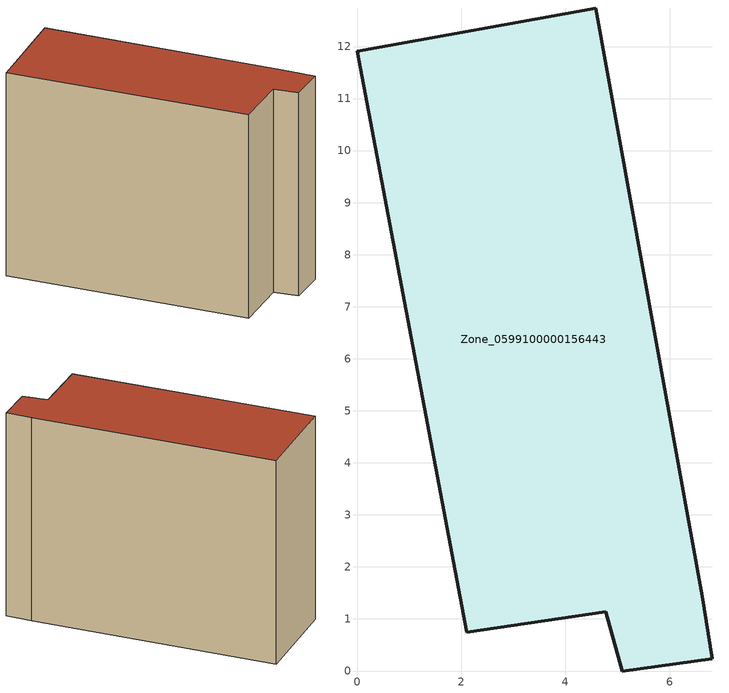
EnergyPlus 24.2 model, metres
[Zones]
Zone_0599100000156443
 floor ground (C_G): 6.63,1.44 6.82,0.24 5.09,0 4.78,1.14 2.1,0.74 0,11.91 4.58,12.74 z0
 wall outside (C_F): 4.58,12.74 0,11.91 2.1,0.74 4.78,1.14 5.09,0 6.82,0.24 6.63,1.44 4.58,12.74 z0:9.96
 roof outside (C_R): 6.63,1.44 4.58,12.74 0,11.91 2.1,0.74 4.78,1.14 5.09,0 6.82,0.24 z9.96
[BUILDING]
Pand.0599100000156443: North Axis=0; Terrain=City; Loads Convergence Tolerance Value=0.04; Temperature Convergence Tolerance Value=0.4; Solar Distribution=FullExterior; Maximum Number of Warmup Days=25; Minimum Number of Warmup Days=1
[Site:Location]
Rotterdam.The.Hague.AP_ZH_NLD Design_Conditions: Latitude=51.96; Longitude=4.45; Time Zone=1; Elevation=-4.5
[SITE:GROUNDTEMPERATURE:BUILDINGSURFACE]
18, 18, 18, 18, 18, 18, 18, 18, 18, 18, 18, 18
[MATERIAL] Thermal Absorptance=0.9; Solar Absorptance=0.7; Visible Absorptance=0.7
Name | Roughness | Thickness | Conductivity | Density | Specific Heat
G.TI.1946 | MediumSmooth | 0.15 | 1 | 540 | 1210
F.TI.1946 | Rough | 0.3 | 0.857143 | 1920 | 840
R.TI.1946 | MediumRough | 0.2 | 0.1 | 1500 | 1000
[CONSTRUCTION]
C_G: G.TI.1946
C_F: F.TI.1946
C_R: R.TI.1946
[ZONE]
Zone_0599100000156443: Type=1; Multiplier=1; Ceiling Height=Autocalculate; Volume=Autocalculate; Floor Area=autocalculate; Part of Total Floor Area=Yes
[ZONEINFILTRATION:DESIGNFLOWRATE]
Infil_Zone_0599100000156443: Zone or ZoneList or Space or SpaceList=Zone_0599100000156443; Schedule=AlwaysOn; Design Flow Rate Calculation Method=Flow/Area; Flow Rate per Floor Area=0.003; Constant Term Coefficient=1; Temperature Term Coefficient=0; Velocity Term Coefficient=0; Velocity Squared Term Coefficient=0
[HVACTEMPLATE:ZONE:IDEALLOADSAIRSYSTEM]
Zone_0599100000156443: Maximum Heating Supply Air Temperature=50; Minimum Cooling Supply Air Temperature=13; Maximum Heating Supply Air Humidity Ratio=0.0156; Minimum Cooling Supply Air Humidity Ratio=0.0077; Heating Limit=NoLimit; Cooling Limit=NoLimit; Dehumidification Control Type=ConstantSensibleHeatRatio; Cooling Sensible Heat Ratio=0.7; Dehumidification Setpoint=60; Humidification Control Type=None; Humidification Setpoint=30; Outdoor Air Method=None; Outdoor Air Flow Rate per Person=0.00944; Outdoor Air Flow Rate per Zone Floor Area=0; Outdoor Air Flow Rate per Zone=0; Demand Controlled Ventilation Type=None; Outdoor Air Economizer Type=NoEconomizer; Heat Recovery Type=None; Sensible Heat Recovery Effectiveness=0.7; Latent Heat Recovery Effectiveness=0.65
[ZONECONTROL:THERMOSTAT]
ThermostatControl_Zone_0599100000156443: Zone or ZoneList=Zone_0599100000156443; Control Type Schedule=DualSetpointControlType; Control 1=Thermostat_Zone_0599100000156443; Temperature Difference Between Cutout And Setpoint=0
[THERMOSTATSETPOINT:DUALSETPOINT]
Thermostat_Zone_0599100000156443: Heating Setpoint Temperature Schedule=HeatingSetpoint_Zone_0599100000156443; Cooling Setpoint Temperature Schedule=CoolingSetpoint_Zone_0599100000156443
[SCHEDULE:COMPACT]
HeatingSetpoint_Zone_0599100000156443: Through: 12/31, For: AllDays, Until: 24:00, 21
CoolingSetpoint_Zone_0599100000156443: Through: 12/31, For: AllDays, Until: 24:00, 24
DualSetpointControlType: Through: 12/31, For: AllDays, Until: 24:00, 4
AlwaysOn: Through: 12/31, For: AllDays, Until: 24:00, 1
